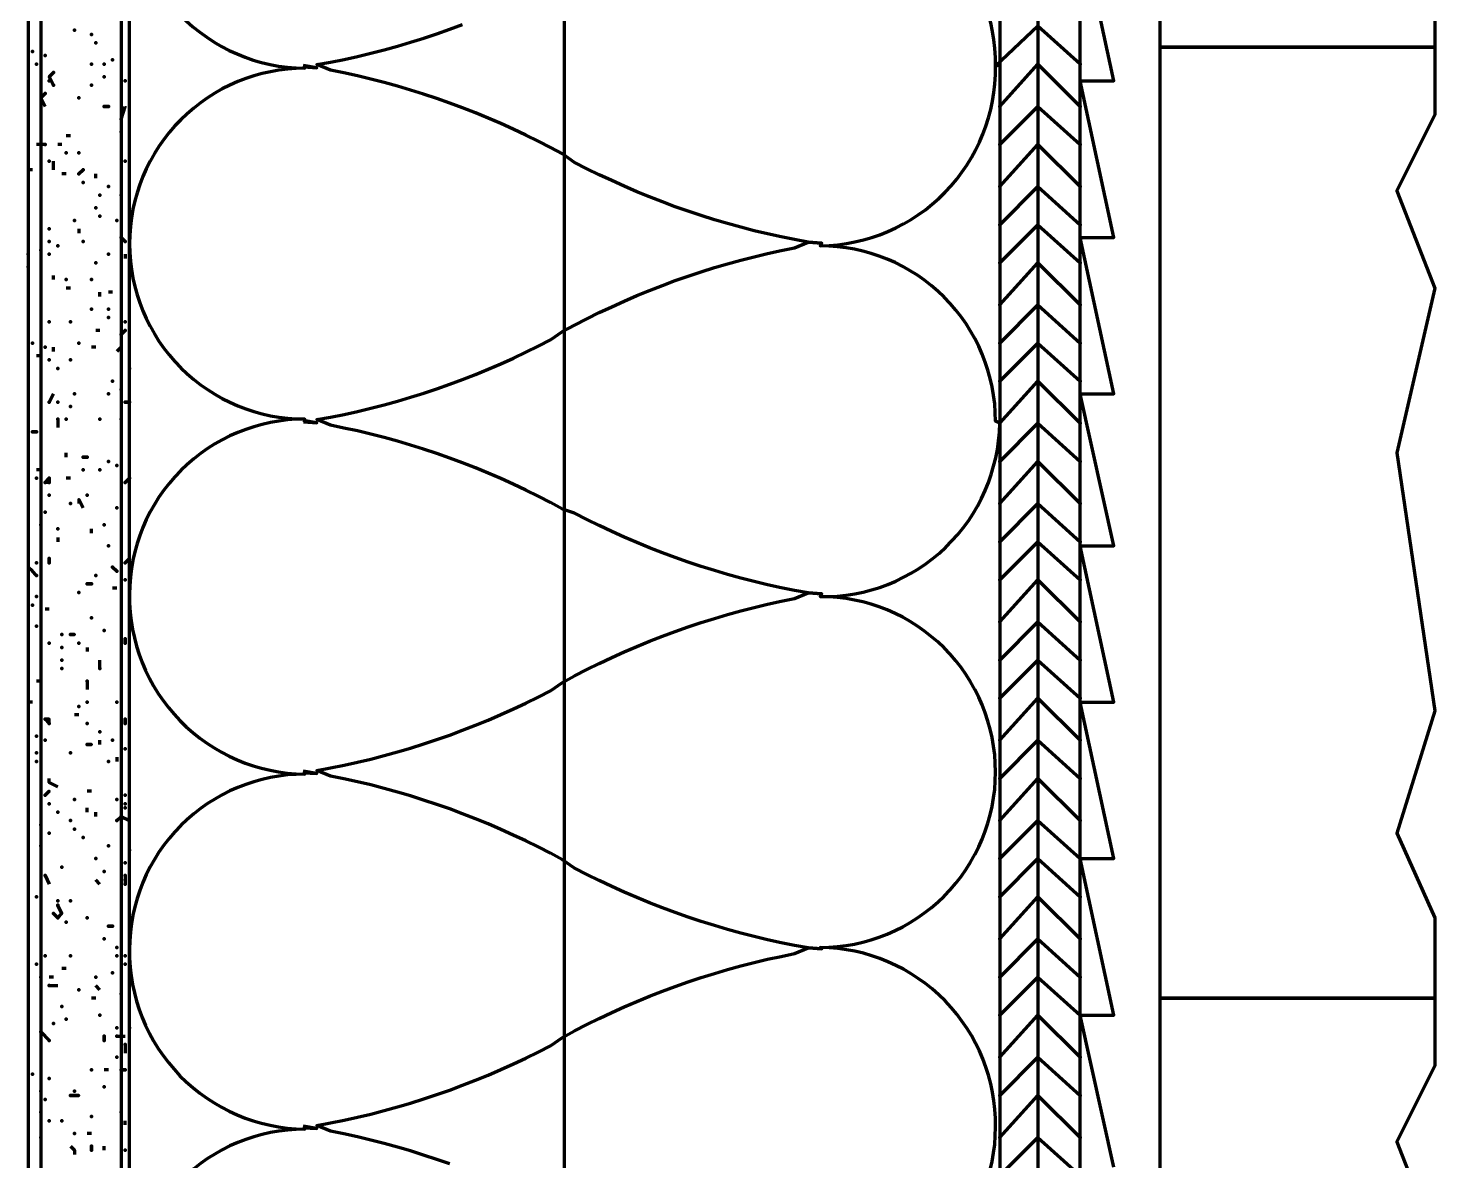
# Model space of a CAD drawing. Extents: x 3 to 185, y 0 to 385.
# Drawn here: x 84.75 to 93.63, y 70.49 to 77.64 of the extents above; entities that cross this region are included whole.
import ezdxf

# ---------------------------------------------------------------- set-up
doc = ezdxf.new("R2010")
doc.units = 0
doc.header["$MEASUREMENT"] = 0
for name, color, linetype, lineweight in [('Dt-Iden', 3, 'Continuous', 20), ('Dt-Line 1', 9, 'Continuous', 0), ('Dt-Line 3', 7, 'Continuous', 15)]:
    doc.layers.add(name, color=color, linetype=linetype, lineweight=lineweight)

msp = doc.modelspace()

# ---------------------------------------------------------------- linework, layer by layer
at = {"layer": 'Dt-Iden', "linetype": 'Continuous', "lineweight": 211}
msp.add_line((88.135, 61.94667), (88.135, 81.94667), dxfattribs=at)
at = {"layer": 'Dt-Line 1', "linetype": 'Continuous', "lineweight": 158}
for p, q in [((84.96167, 76.90667), (84.935, 76.90667)), ((85.015, 76.96), (84.98833, 76.96)), ((84.775, 76.74667), (84.74833, 76.74667)), ((84.98833, 76.72), (84.96167, 76.72)), ((85.175, 76.69333), (85.175, 76.72)), ((85.06833, 76.37333), (85.06833, 76.34667)), ((85.36167, 76.21333), (85.36167, 76.18667)), ((84.90833, 76.05333), (84.90833, 76.08)), ((85.015, 76), (84.98833, 76)), ((85.20167, 75.94667), (85.20167, 75.97334)), ((85.28167, 75.97334), (85.255, 75.97334)), ((85.20167, 75.73333), (85.175, 75.73333)), ((84.82833, 75.57333), (84.80167, 75.57333)), ((84.90833, 75.6), (84.90833, 75.62667)), ((85.175, 75.62667), (85.14833, 75.62667)), ((85.335, 75.62667), (85.30833, 75.6)), ((84.98833, 74.93333), (84.98833, 74.96)), ((84.82833, 74.85333), (84.80167, 74.85333)), ((85.015, 74.8), (84.98833, 74.8)), ((84.935, 74.42667), (84.935, 74.4)), ((85.14833, 74.45334), (85.14833, 74.48)), ((85.30833, 74.10667), (85.28167, 74.10667)), ((84.88167, 73.97334), (84.855, 73.97334)), ((85.12167, 73.73333), (85.12167, 73.70667)), ((84.82833, 73.52), (84.80167, 73.52)), ((84.775, 73.38667), (84.74833, 73.38667)), ((85.06833, 73.30667), (85.04167, 73.30667)), ((85.20167, 73.12), (85.20167, 73.14667)), ((85.30833, 73.04), (85.30833, 73.01333)), ((85.14833, 72.82667), (85.12167, 72.82667)), ((85.12167, 72.69333), (85.12167, 72.72)), ((85.175, 72.66667), (85.175, 72.69333)), ((85.20167, 72.24), (85.175, 72.26667)), ((85.38833, 71.89333), (85.38833, 71.86667)), ((84.98833, 71.70667), (84.96167, 71.70667)), ((84.90833, 71.65333), (84.88167, 71.65333)), ((85.20167, 71.57333), (85.175, 71.6)), ((85.175, 71.52), (85.14833, 71.52)), ((85.255, 71.06667), (85.22833, 71.06667)), ((85.36167, 70.72), (85.36167, 70.74667)), ((85.14833, 70.66667), (85.12167, 70.66667)), ((85.22833, 70.56), (85.22833, 70.58667))]:
    msp.add_line(p, q, dxfattribs=at)
for points in [[(91.38833, 84.90667), (91.12167, 85.14667), (91.12167, 59.14667), (91.12167, 59.14667)], [(85.04167, 77.62667), (85.04167, 77.62667), (85.04167, 77.6267)], [(87.40931, 70.47366), (87.32745, 70.50239), (87.2451, 70.52971), (87.16229, 70.55562), (87.07904, 70.5801), (86.99535, 70.60316), (86.91126, 70.62478), (86.82678, 70.64496), (86.74193, 70.66369), (86.65672, 70.68098), (86.57164, 70.71662), (86.65719, 70.73245), (86.7424, 70.74974), (86.82725, 70.76848), (86.91173, 70.78867), (86.99582, 70.81029), (87.0795, 70.83336), (87.16276, 70.85785), (87.24556, 70.88376), (87.32791, 70.91109), (87.40977, 70.93983), (87.49114, 70.96998), (87.57198, 71.00152), (87.65229, 71.03445), (87.73205, 71.06876), (87.81123, 71.10446), (87.88982, 71.14152), (87.96781, 71.17996), (88.04516, 71.21975), (88.12146, 71.27243), (88.19817, 71.31358), (88.27553, 71.35337), (88.35351, 71.39181), (88.4321, 71.42887), (88.51128, 71.46457), (88.59104, 71.49888), (88.67135, 71.53181), (88.7522, 71.56335), (88.83356, 71.5935), (88.91542, 71.62224), (88.99777, 71.64957), (89.08058, 71.67548), (89.16383, 71.69997), (89.24751, 71.72304), (89.3316, 71.74467), (89.41608, 71.76486), (89.50094, 71.7836), (89.58614, 71.80089), (89.67169, 71.83662), (89.75755, 71.83108), (89.67169, 71.83662), (89.58614, 71.85245), (89.50094, 71.86974), (89.41608, 71.88848), (89.3316, 71.90867), (89.24751, 71.9303), (89.16383, 71.95336), (89.08058, 71.97786), (88.99777, 72.00377), (88.91542, 72.0311), (88.83356, 72.05984), (88.7522, 72.08998), (88.67135, 72.12152), (88.59104, 72.15445), (88.51128, 72.18877), (88.4321, 72.22446), (88.35351, 72.26153), (88.27553, 72.29996), (88.19817, 72.33976), (88.12146, 72.39267), (88.04474, 72.43381), (87.96738, 72.47359), (87.88939, 72.51202), (87.81079, 72.54908), (87.7316, 72.58476), (87.65184, 72.61907), (87.57153, 72.652), (87.49068, 72.68353), (87.40931, 72.71366), (87.32745, 72.74239), (87.2451, 72.76972), (87.16229, 72.79562), (87.07904, 72.8201), (86.99535, 72.84316), (86.91126, 72.86478), (86.82678, 72.88496), (86.74193, 72.90369), (86.65672, 72.92097), (86.57164, 72.95663), (86.65719, 72.97245), (86.7424, 72.98974), (86.82725, 73.00848), (86.91173, 73.02867), (86.99582, 73.0503), (87.0795, 73.07336), (87.16276, 73.09785), (87.24556, 73.12377), (87.32791, 73.15109), (87.40977, 73.17983), (87.49114, 73.20998), (87.57198, 73.24152), (87.65229, 73.27445), (87.73205, 73.30876), (87.81123, 73.34446), (87.88982, 73.38152), (87.96781, 73.41996), (88.04516, 73.45975), (88.12146, 73.51243), (88.19817, 73.55358), (88.27553, 73.59337), (88.35351, 73.63181), (88.4321, 73.66887), (88.51128, 73.70457), (88.59104, 73.73888), (88.67135, 73.77181), (88.7522, 73.80335), (88.83356, 73.8335), (88.91542, 73.86224), (88.99777, 73.88957), (89.08058, 73.91548), (89.16383, 73.93997), (89.24751, 73.96304), (89.3316, 73.98466), (89.41608, 74.00485), (89.50094, 74.02359), (89.58614, 74.04088), (89.67169, 74.07662), (89.75755, 74.07107), (89.67169, 74.07662), (89.58614, 74.09245), (89.50094, 74.10974), (89.41608, 74.12848), (89.3316, 74.14867), (89.24751, 74.17029), (89.16383, 74.19336), (89.08058, 74.21785), (88.99777, 74.24376), (88.91542, 74.27109), (88.83356, 74.29983), (88.7522, 74.32998), (88.67135, 74.36152), (88.59104, 74.39445), (88.51128, 74.42876), (88.4321, 74.46446), (88.35351, 74.50152), (88.27553, 74.53996), (88.19817, 74.57975), (88.12146, 74.60601), (88.04474, 74.64715), (87.96738, 74.68693), (87.88939, 74.72535), (87.81079, 74.76241), (87.7316, 74.7981), (87.65184, 74.83241), (87.57153, 74.86533), (87.49068, 74.89686), (87.40931, 74.92699), (87.32745, 74.95573), (87.2451, 74.98305), (87.16229, 75.00895), (87.07904, 75.03344), (86.99535, 75.05649), (86.91126, 75.07811), (86.82678, 75.09829), (86.74193, 75.11702), (86.65672, 75.1343), (86.57164, 75.16995), (86.65719, 75.18578), (86.7424, 75.20307), (86.82725, 75.22181), (86.91173, 75.242), (86.99582, 75.26363), (87.0795, 75.2867), (87.16276, 75.31119), (87.24556, 75.3371), (87.32791, 75.36443), (87.40977, 75.39317), (87.49114, 75.42332), (87.57198, 75.45486), (87.65229, 75.48779), (87.73205, 75.5221), (87.81123, 75.5578), (87.88982, 75.59486), (87.96781, 75.6333), (88.04516, 75.67309), (88.12146, 75.72577), (88.19817, 75.76692), (88.27553, 75.80671), (88.35351, 75.84515), (88.4321, 75.88221), (88.51128, 75.91791), (88.59104, 75.95222), (88.67135, 75.98515), (88.7522, 76.01669), (88.83356, 76.04684), (88.91542, 76.07558), (88.99777, 76.1029), (89.08058, 76.12882), (89.16383, 76.15331), (89.24751, 76.17637), (89.3316, 76.198), (89.41608, 76.21819), (89.50094, 76.23693), (89.58614, 76.25422), (89.67169, 76.28996), (89.75755, 76.28441), (89.67169, 76.28996), (89.58614, 76.30579), (89.50094, 76.32307), (89.41608, 76.34181), (89.3316, 76.362), (89.24751, 76.38363), (89.16383, 76.40669), (89.08058, 76.43118), (88.99777, 76.4571), (88.91542, 76.48443), (88.83356, 76.51317), (88.7522, 76.54331), (88.67135, 76.57485), (88.59104, 76.60778), (88.51128, 76.6421), (88.4321, 76.67779), (88.35351, 76.71486), (88.27553, 76.75329), (88.19817, 76.79308), (88.12146, 76.846), (88.04474, 76.88714), (87.96738, 76.92692), (87.88939, 76.96535), (87.81079, 77.00241), (87.7316, 77.0381), (87.65184, 77.0724), (87.57153, 77.10533), (87.49068, 77.13686), (87.40931, 77.167), (87.32745, 77.19573), (87.2451, 77.22305), (87.16229, 77.24896), (87.07904, 77.27344), (86.99535, 77.2965), (86.91126, 77.31812), (86.82678, 77.3383), (86.74193, 77.35703), (86.65672, 77.37431), (86.57164, 77.40995), (86.65719, 77.42578), (86.7424, 77.44307), (86.82725, 77.46181), (86.91173, 77.482), (86.99582, 77.50363), (87.0795, 77.52669), (87.16276, 77.55118), (87.24556, 77.5771), (87.32791, 77.60443), (87.40977, 77.63317), (87.49114, 77.66331)], [(85.14833, 77.6), (85.14833, 77.6), (85.14833, 77.60002)], [(85.175, 77.54667), (85.175, 77.54667), (85.175, 77.54669)], [(84.775, 77.49333), (84.775, 77.49333), (84.775, 77.49336)], [(84.855, 77.46667), (84.855, 77.46667), (84.855, 77.4667)], [(85.28167, 77.44), (85.28167, 77.44), (85.28167, 77.44002)], [(84.80167, 77.41333), (84.80167, 77.41333), (84.80167, 77.41336)], [(84.90833, 77.36), (84.88167, 77.33333), (84.90833, 77.28)], [(85.14833, 77.41333), (85.14833, 77.41333), (85.14833, 77.41336)], [(85.22833, 77.41333), (85.22833, 77.41333), (85.22833, 77.41336)], [(86.48578, 77.39559), (86.57118, 77.39013), (86.48531, 77.40448)], [(90.88167, 77.14667), (91.12167, 77.41333), (91.38833, 77.14667), (91.38833, 77.14667)], [(85.14833, 77.28), (85.14833, 77.28), (85.14833, 77.28003)], [(85.22833, 77.33333), (85.22833, 77.33333), (85.22833, 77.33336)], [(85.36167, 77.30667), (85.36167, 77.30667), (85.36167, 77.3067)], [(84.855, 77.14667), (84.82833, 77.2), (84.855, 77.22667)], [(85.06833, 77.2), (85.06833, 77.2), (85.06833, 77.20002)], [(85.335, 77.06667), (85.36167, 77.14667), (85.36167, 77.14667)], [(90.88167, 76.90667), (91.12167, 77.14667), (91.38833, 76.90667), (91.38833, 76.90667)], [(84.855, 76.90667), (84.80167, 76.90667)], [(85.335, 76.98667), (85.335, 76.98667), (85.335, 76.98669)], [(90.88167, 76.64), (91.12167, 76.90667), (91.38833, 76.64), (91.38833, 76.64)], [(84.98833, 76.85333), (84.98833, 76.85333), (84.98833, 76.85336)], [(85.06833, 76.85333), (85.06833, 76.85333), (85.06833, 76.85336)], [(84.90833, 76.74667), (84.90833, 76.8), (84.90833, 76.8)], [(85.36167, 76.8), (85.36167, 76.8), (85.36167, 76.80003)], [(85.095, 76.66667), (85.095, 76.66667), (85.095, 76.66669)], [(85.255, 76.64), (85.255, 76.64), (85.255, 76.64003)], [(90.88167, 76.4), (91.12167, 76.64), (91.38833, 76.4), (91.38833, 76.4)], [(85.20167, 76.58667), (85.20167, 76.58667), (85.20167, 76.58669)], [(85.335, 76.58667), (85.335, 76.58667), (85.335, 76.58669)], [(85.175, 76.50667), (85.175, 76.50667), (85.175, 76.50669)], [(84.88167, 76.37333), (84.88167, 76.37333), (84.88167, 76.37336)], [(85.04167, 76.42667), (85.04167, 76.42667), (85.04167, 76.42669)], [(85.20167, 76.45334), (85.20167, 76.45334), (85.20167, 76.45336)], [(85.30833, 76.42667), (85.30833, 76.42667), (85.30833, 76.42669)], [(90.88167, 76.16), (91.12167, 76.4), (91.38833, 76.16), (91.38833, 76.16)], [(85.095, 76.29334), (85.095, 76.29334), (85.095, 76.29336)], [(84.74833, 76.21333), (84.74833, 76.21333), (84.74833, 76.21336)], [(84.82833, 76.24), (84.82833, 76.24), (84.82833, 76.24002)], [(84.88167, 76.21333), (84.88167, 76.21333), (84.88167, 76.21336)], [(84.935, 76.26667), (84.935, 76.26667), (84.935, 76.26669)], [(85.255, 76.21333), (85.255, 76.21333), (85.255, 76.21336)], [(84.74833, 76.13334), (84.74833, 76.13334), (84.74833, 76.13336)], [(85.175, 76.16), (85.175, 76.16), (85.175, 76.16002)], [(90.88167, 75.89333), (91.12167, 76.16), (91.38833, 75.89333), (91.38833, 75.89333)], [(85.14833, 76.05333), (85.14833, 76.05333), (85.14833, 76.05336)], [(85.14833, 75.86667), (85.14833, 75.86667), (85.14833, 75.86669)], [(90.88167, 75.65333), (91.12167, 75.89333), (91.38833, 75.65333), (91.38833, 75.65333)], [(85.015, 75.78667), (85.015, 75.78667), (85.015, 75.7867)], [(85.255, 75.81334), (85.255, 75.81334), (85.255, 75.81336)], [(85.36167, 75.78667), (85.36167, 75.78667), (85.36167, 75.7867)], [(84.775, 75.65333), (84.775, 75.65333), (84.775, 75.65336)], [(84.855, 75.62667), (84.855, 75.62667), (84.855, 75.6267)], [(85.06833, 75.65333), (85.06833, 75.65333), (85.06833, 75.65336)], [(90.88167, 75.41333), (91.12167, 75.65333), (91.38833, 75.41333), (91.38833, 75.41333)], [(84.88167, 75.54667), (84.88167, 75.54667), (84.88167, 75.54669)], [(84.935, 75.49333), (84.935, 75.49333), (84.935, 75.49336)], [(85.015, 75.54667), (85.015, 75.54667), (85.015, 75.54669)], [(85.38833, 75.49333), (85.38833, 75.49333), (85.38833, 75.49336)], [(85.28167, 75.41333), (85.28167, 75.41333), (85.28167, 75.41336)], [(84.88167, 75.28), (84.90833, 75.33333)], [(85.04167, 75.33333), (85.04167, 75.33333), (85.04167, 75.33336)], [(85.335, 75.36), (85.335, 75.36), (85.335, 75.36002)], [(84.935, 75.28), (84.935, 75.28), (84.935, 75.28003)], [(85.015, 75.25333), (85.015, 75.25333), (85.015, 75.25336)], [(84.935, 75.17333), (84.935, 75.12)], [(84.98833, 75.17333), (84.98833, 75.17333), (84.98833, 75.17336)], [(85.20167, 75.17333), (85.20167, 75.17333), (85.20167, 75.17336)], [(85.335, 75.17333), (85.335, 75.17333), (85.335, 75.17336)], [(86.48578, 75.15559), (86.57118, 75.15012), (86.48531, 75.16448)], [(90.88167, 74.90667), (91.12167, 75.14667), (91.38833, 74.90667), (91.38833, 74.90667)], [(85.255, 74.90667), (85.255, 74.90667), (85.255, 74.90669)], [(85.30833, 74.88), (85.30833, 74.88), (85.30833, 74.88002)], [(90.88167, 74.64), (91.12167, 74.90667), (91.38833, 74.64), (91.38833, 74.64)], [(84.80167, 74.8), (84.80167, 74.8), (84.80167, 74.80003)], [(85.095, 74.85333), (85.095, 74.85333), (85.095, 74.85336)], [(85.20167, 74.85333), (85.20167, 74.85333), (85.20167, 74.85336)], [(84.88167, 74.69333), (84.88167, 74.69333), (84.88167, 74.69336)], [(85.12167, 74.69333), (85.12167, 74.69333), (85.12167, 74.69336)], [(85.015, 74.64), (85.015, 74.64), (85.015, 74.64003)], [(85.095, 74.61334), (85.06833, 74.66667), (85.06833, 74.64)], [(85.30833, 74.61334), (85.30833, 74.61334), (85.30833, 74.61336)], [(90.88167, 74.4), (91.12167, 74.64), (91.38833, 74.4), (91.38833, 74.4)], [(84.82833, 74.50667), (84.82833, 74.50667), (84.82833, 74.50669)], [(84.855, 74.58667), (84.855, 74.58667), (84.855, 74.58669)], [(85.22833, 74.50667), (85.22833, 74.50667), (85.22833, 74.50669)], [(84.935, 74.48), (84.935, 74.48), (84.935, 74.48003)], [(85.255, 74.37333), (85.255, 74.37333), (85.255, 74.37336)], [(90.88167, 74.16), (91.12167, 74.4), (91.38833, 74.16), (91.38833, 74.16)], [(84.80167, 74.18667), (84.775, 74.21333), (84.74833, 74.24)], [(84.80167, 74.26667), (84.80167, 74.26667), (84.80167, 74.26669)], [(85.175, 74.18667), (85.175, 74.18667), (85.175, 74.18669)], [(85.36167, 74.16), (85.36167, 74.16), (85.36167, 74.16002)], [(90.88167, 73.89333), (91.12167, 74.16), (91.38833, 73.89333), (91.38833, 73.89333)], [(85.06833, 74.08), (85.06833, 74.08), (85.06833, 74.08002)], [(84.775, 74), (84.775, 74), (84.775, 74.00002)], [(84.80167, 74.05333), (84.80167, 74.05333), (84.80167, 74.05336)], [(85.14833, 73.92), (85.14833, 73.92), (85.14833, 73.92002)], [(90.88167, 73.65333), (91.12167, 73.89333), (91.38833, 73.65333), (91.38833, 73.65333)], [(84.80167, 73.86667), (84.80167, 73.86667), (84.80167, 73.86669)], [(84.96167, 73.81334), (84.96167, 73.81334), (84.96167, 73.81336)], [(85.22833, 73.84), (85.22833, 73.84), (85.22833, 73.84002)], [(84.96167, 73.73333), (84.96167, 73.73333), (84.96167, 73.73336)], [(85.06833, 73.76), (85.06833, 73.76), (85.06833, 73.76002)], [(84.96167, 73.65333), (84.96167, 73.65333), (84.96167, 73.65336)], [(85.20167, 73.6), (85.20167, 73.65333)], [(90.88167, 73.41333), (91.12167, 73.65333), (91.38833, 73.41333), (91.38833, 73.41333)], [(84.96167, 73.6), (84.96167, 73.6), (84.96167, 73.60002)], [(85.12167, 73.52), (85.12167, 73.46667)], [(85.06833, 73.36), (85.06833, 73.36), (85.06833, 73.36002)], [(85.12167, 73.38667), (85.12167, 73.38667), (85.12167, 73.38669)], [(85.30833, 73.38667), (85.30833, 73.38667), (85.30833, 73.38669)], [(90.88167, 73.14667), (91.12167, 73.41333), (91.38833, 73.14667), (91.38833, 73.14667)], [(84.80167, 73.17333), (84.80167, 73.17333), (84.80167, 73.17336)], [(85.12167, 73.25333), (85.12167, 73.25333), (85.12167, 73.25336)], [(85.20167, 73.2), (85.20167, 73.2), (85.20167, 73.20002)], [(84.855, 73.14667), (84.855, 73.14667), (84.855, 73.1467)], [(85.28167, 73.14667), (85.28167, 73.14667), (85.28167, 73.1467)], [(85.36167, 73.09333), (85.36167, 73.09333), (85.36167, 73.09336)], [(90.88167, 72.90667), (91.12167, 73.14667), (91.38833, 72.90667), (91.38833, 72.90667)], [(84.80167, 73.06667), (84.80167, 73.06667), (84.80167, 73.06669)], [(84.80167, 73.01333), (84.80167, 73.01333), (84.80167, 73.01336)], [(85.015, 73.06667), (85.015, 73.06667), (85.015, 73.06669)], [(85.255, 73.01333), (85.255, 73.01333), (85.255, 73.01336)], [(84.935, 72.85333), (84.88167, 72.88), (84.88167, 72.90667)], [(86.48578, 72.94226), (86.57118, 72.93679), (86.48531, 72.95114)], [(90.88167, 72.64), (91.12167, 72.90667), (91.38833, 72.64), (91.38833, 72.64)], [(84.88167, 72.74667), (84.88167, 72.74667), (84.88167, 72.74669)], [(85.04167, 72.77333), (85.04167, 72.77333), (85.04167, 72.77336)], [(85.30833, 72.77333), (85.30833, 72.77333), (85.30833, 72.77336)], [(85.36167, 72.8), (85.36167, 72.8), (85.36167, 72.80003)], [(84.935, 72.69333), (84.935, 72.69333), (84.935, 72.69336)], [(85.015, 72.64), (85.015, 72.64), (85.015, 72.64003)], [(85.30833, 72.64), (85.335, 72.66667), (85.38833, 72.64)], [(90.88167, 72.4), (91.12167, 72.64), (91.38833, 72.4), (91.38833, 72.4)], [(84.82833, 72.61334), (84.82833, 72.61334), (84.82833, 72.61336)], [(84.88167, 72.56), (84.88167, 72.56), (84.88167, 72.56002)], [(85.04167, 72.58667), (85.04167, 72.58667), (85.04167, 72.58669)], [(84.82833, 72.48), (84.82833, 72.48), (84.82833, 72.48003)], [(85.095, 72.53333), (85.095, 72.53333), (85.095, 72.53336)], [(85.255, 72.48), (85.255, 72.48), (85.255, 72.48003)], [(85.175, 72.4), (85.175, 72.4), (85.175, 72.40002)], [(85.36167, 72.37333), (85.36167, 72.37333), (85.36167, 72.37336)], [(85.38833, 72.45334), (85.38833, 72.45334), (85.38833, 72.45336)], [(90.88167, 72.16), (91.12167, 72.4), (91.38833, 72.16), (91.38833, 72.16)], [(84.855, 72.29334), (84.88167, 72.24)], [(84.96167, 72.34667), (84.96167, 72.34667), (84.96167, 72.34669)], [(85.22833, 72.32), (85.22833, 72.32), (85.22833, 72.32002)], [(85.36167, 72.29334), (85.36167, 72.24002)], [(84.80167, 72.16), (84.80167, 72.16), (84.80167, 72.16002)], [(84.90833, 72.05333), (84.935, 72.02667), (84.96167, 72.05333), (84.935, 72.10669), (84.935, 72.10667)], [(85.015, 72.13334), (85.015, 72.13334), (85.015, 72.13336)], [(90.88167, 71.89333), (91.12167, 72.16), (91.38833, 71.89333), (91.38833, 71.89333)], [(85.12167, 72.02667), (85.12167, 72.02667), (85.12167, 72.02669)], [(84.98833, 72), (84.98833, 72), (84.98833, 72.00002)], [(85.22833, 71.89333), (85.22833, 71.89333), (85.22833, 71.89336)], [(85.30833, 71.84), (85.30833, 71.84), (85.30833, 71.84002)], [(90.88167, 71.65333), (91.12167, 71.89333), (91.38833, 71.65333), (91.38833, 71.65333)], [(85.015, 71.78667), (85.015, 71.78667), (85.015, 71.7867)], [(85.30833, 71.78667), (85.30833, 71.78667), (85.30833, 71.7867)], [(85.36167, 71.78667), (85.36167, 71.78667), (85.36167, 71.7867)], [(84.80167, 71.73333), (84.80167, 71.73333), (84.80167, 71.73336)], [(85.28167, 71.68), (85.28167, 71.68), (85.28167, 71.68002)], [(85.36167, 71.73333), (85.36167, 71.73333), (85.36167, 71.73336)], [(84.82833, 71.65333), (84.82833, 71.65333), (84.82833, 71.65336)], [(84.88167, 71.6), (84.935, 71.6)], [(85.06833, 71.57333), (85.06833, 71.57333), (85.06833, 71.57336)], [(85.175, 71.65333), (85.175, 71.65333), (85.175, 71.65336)], [(90.88167, 71.41333), (91.12167, 71.65333), (91.38833, 71.41333), (91.38833, 71.41333)], [(85.335, 71.54667), (85.335, 71.54667), (85.335, 71.54669)], [(84.96167, 71.46667), (84.96167, 71.46667), (84.96167, 71.4667)], [(85.20167, 71.41333), (85.20167, 71.41333), (85.20167, 71.41336)], [(90.88167, 71.14667), (91.12167, 71.41333), (91.38833, 71.14667), (91.38833, 71.14667)], [(84.82833, 71.30667), (84.88167, 71.25336), (84.88167, 71.25336)], [(84.90833, 71.36), (84.90833, 71.36), (84.90833, 71.36002)], [(84.98833, 71.38667), (84.98833, 71.38667), (84.98833, 71.38669)], [(85.30833, 71.33333), (85.30833, 71.33333), (85.30833, 71.33336)], [(85.38833, 71.33333), (85.38833, 71.33333), (85.38833, 71.33336)], [(85.30833, 71.28), (85.36167, 71.28)], [(85.36167, 71.22667), (85.36167, 71.17333)], [(85.30833, 71.14667), (85.30833, 71.14667), (85.30833, 71.1467)], [(90.88167, 70.90667), (91.12167, 71.14667), (91.38833, 70.90667), (91.38833, 70.90667)], [(84.775, 71.04), (84.775, 71.04), (84.775, 71.04002)], [(85.14833, 71.06667), (85.14833, 71.06667), (85.14833, 71.06669)], [(84.88167, 71.01333), (84.88167, 71.01333), (84.88167, 71.01336)], [(85.22833, 70.96), (85.22833, 70.96), (85.22833, 70.96003)], [(84.82833, 70.93333), (84.82833, 70.93333), (84.82833, 70.93336)], [(84.855, 70.88), (84.855, 70.88), (84.855, 70.88002)], [(85.015, 70.90669), (85.015, 70.90669), (85.015, 70.90669), (85.06833, 70.90667), (85.015, 70.90667), (85.015, 70.90667)], [(90.88167, 70.64), (91.12167, 70.90667), (91.38833, 70.64), (91.38833, 70.64)], [(84.82833, 70.8), (84.82833, 70.8), (84.82833, 70.80003)], [(85.335, 70.8), (85.335, 70.8), (85.335, 70.80003)], [(84.88167, 70.74667), (84.88167, 70.74667), (84.88167, 70.74669)], [(84.96167, 70.74667), (84.96167, 70.74667), (84.96167, 70.74669)], [(85.14833, 70.77333), (85.14833, 70.77333), (85.14833, 70.77336)], [(86.48578, 70.70226), (86.57118, 70.6968), (86.48531, 70.71115)], [(84.82833, 70.64), (84.82833, 70.64), (84.82833, 70.64003)], [(85.04167, 70.66667), (85.04167, 70.66667), (85.04167, 70.66669)], [(90.88167, 70.4), (91.12167, 70.64), (91.38833, 70.4), (91.38833, 70.4)], [(85.015, 70.58667), (85.04167, 70.56), (85.04167, 70.53333)], [(85.36167, 70.56), (85.36167, 70.56), (85.36167, 70.56002)]]:
    msp.add_lwpolyline(points, dxfattribs=at)
for points in [[(91.38833, 77.41333), (91.12167, 77.65333), (90.855, 77.4, 0.4142155), (89.74833, 78.53333, 0.4142164), (90.88167, 79.65333), (91.12167, 79.89333), (91.38833, 79.65333), (91.38833, 79.65333)], [(85.38833, 78.52, 0.4142155), (86.495, 77.38667, 0.4142145), (85.38833, 76.28, 0.4142142), (86.495, 75.17333, 0.4142155), (85.38833, 74.06667, 0.4142167), (86.495, 72.93333, 0.4142177), (85.38833, 71.82667, 0.4142155), (86.495, 70.69333, 0.4142155), (85.38833, 69.58667, 0.4142145)], [(90.88167, 75.14667), (90.855, 75.16, 0.4142177), (89.74833, 76.26667, 0.4142167), (90.855, 77.4), (90.88167, 77.41333)], [(89.74833, 69.6, 0.4142155), (90.855, 70.70667, 0.4142142), (89.74833, 71.84, 0.4142142), (90.855, 72.94667, 0.4142145), (89.74833, 74.05333, 0.4142155), (90.88167, 75.14667), (91.12167, 75.41333), (91.38833, 75.14667), (91.38833, 75.14667)]]:
    msp.add_lwpolyline(points, format="xyb", dxfattribs=at)
for points in [[(85.255, 77.14667), (85.255, 77.1467), (85.22833, 77.14667)], [(85.06833, 76.72), (85.06833, 76.72002), (85.095, 76.74667), (85.095, 76.74667)], [(84.88167, 76.29334), (84.88167, 76.29336), (84.88167, 76.29334)], [(85.335, 76.32), (85.335, 76.32002), (85.36167, 76.29334), (85.36167, 76.29334)], [(84.98833, 76.05333), (84.98833, 76.05336), (84.98833, 76.05333)], [(85.255, 75.86667), (85.255, 75.86669), (85.255, 75.86667)], [(84.88167, 75.78667), (84.88167, 75.7867), (84.88167, 75.78667)], [(85.36167, 75.73333), (85.36167, 75.73336), (85.335, 75.70667), (85.335, 75.70667)], [(85.38833, 75.28), (85.38833, 75.28003), (85.36167, 75.28)], [(84.775, 75.09333), (84.775, 75.09336), (84.80167, 75.09333)], [(85.12167, 74.93333), (85.12167, 74.93336), (85.095, 74.93333)], [(84.855, 74.77333), (84.88167, 74.8), (84.88167, 74.77333)], [(85.38833, 74.8), (85.38833, 74.80003), (85.36167, 74.77333), (85.36167, 74.77333)], [(84.88167, 74.29334), (84.88167, 74.29334), (84.88167, 74.26667)], [(85.30833, 74.21333), (85.28167, 74.24), (85.28167, 74.24)], [(85.36167, 74.26667), (85.36167, 74.26669), (85.38833, 74.29334)], [(85.14833, 74.13334), (85.14833, 74.13336), (85.12167, 74.13334)], [(85.015, 73.81334), (85.015, 73.81336), (85.04167, 73.81334)], [(85.36167, 73.78667), (85.36167, 73.7867), (85.36167, 73.76)], [(84.855, 73.28), (84.855, 73.28003), (84.88167, 73.25333), (84.88167, 73.28)], [(85.36167, 73.28), (85.36167, 73.28003), (85.36167, 73.25333)], [(85.12167, 73.12), (85.12167, 73.12003), (85.14833, 73.12)], [(84.855, 72.8), (84.855, 72.80003), (84.88167, 72.82667)], [(85.255, 71.97334), (85.255, 71.97336), (85.28167, 71.97334)], [(85.22833, 71.28), (85.22833, 71.28003), (85.22833, 71.25333)], [(85.36167, 71.06667), (85.36167, 71.06669), (85.335, 71.06667)], [(85.14833, 70.58667), (85.14833, 70.58669), (85.14833, 70.56)]]:
    msp.add_lwpolyline(points, close=True, dxfattribs=at)
for p in [(85.04167, 77.62667), (85.14833, 77.6), (85.175, 77.54667), (84.775, 77.49333), (84.855, 77.46667), (85.28167, 77.44), (84.80167, 77.41333), (84.90833, 77.36), (85.14833, 77.41333), (85.22833, 77.41333), (90.88167, 77.41333), (91.38833, 77.41333), (84.88167, 77.30667), (84.90833, 77.28), (85.14833, 77.28), (85.22833, 77.33333), (85.36167, 77.30667), (84.855, 77.22667), (85.06833, 77.2), (85.22833, 77.14667), (85.255, 77.14667), (90.88167, 77.14667), (91.38833, 77.14667), (85.335, 77.06667), (84.855, 76.90667), (85.335, 76.98667), (90.88167, 76.90667), (91.38833, 76.90667), (84.98833, 76.85333), (85.06833, 76.85333), (84.88167, 76.8), (85.095, 76.74667), (85.36167, 76.8), (85.06833, 76.72), (85.095, 76.66667), (85.255, 76.64), (90.88167, 76.64), (91.38833, 76.64), (85.20167, 76.58667), (85.335, 76.58667), (85.175, 76.50667), (84.88167, 76.37333), (85.04167, 76.42667), (85.20167, 76.45334), (85.30833, 76.42667), (90.88167, 76.4), (91.38833, 76.4), (84.88167, 76.29334), (84.88167, 76.29334), (85.095, 76.29334), (85.335, 76.32), (85.36167, 76.29334), (84.74833, 76.21333), (84.82833, 76.24), (84.88167, 76.21333), (84.935, 76.26667), (85.255, 76.21333), (84.74833, 76.13334), (85.175, 76.16), (90.88167, 76.16), (91.38833, 76.16), (84.98833, 76.05333), (85.14833, 76.05333), (85.14833, 75.86667), (85.255, 75.86667), (90.88167, 75.89333), (91.38833, 75.89333), (84.88167, 75.78667), (84.88167, 75.78667), (85.015, 75.78667), (85.255, 75.81334), (85.36167, 75.78667), (85.335, 75.70667), (85.36167, 75.73333), (84.775, 75.65333), (84.855, 75.62667), (85.06833, 75.65333), (90.88167, 75.65333), (91.38833, 75.65333), (84.88167, 75.54667), (84.935, 75.49333), (85.015, 75.54667), (85.38833, 75.49333), (85.28167, 75.41333), (90.88167, 75.41333), (91.38833, 75.41333), (85.04167, 75.33333), (85.255, 75.33333), (85.335, 75.36), (84.88167, 75.28), (84.88167, 75.28), (84.935, 75.28), (85.015, 75.25333), (85.36167, 75.28), (85.38833, 75.28), (84.935, 75.17333), (84.98833, 75.17333), (85.20167, 75.17333), (85.335, 75.17333), (90.88167, 75.14667), (91.38833, 75.14667), (84.775, 75.09333), (84.80167, 75.09333), (85.095, 74.93333), (85.12167, 74.93333), (85.255, 74.90667), (85.30833, 74.88), (90.88167, 74.90667), (91.38833, 74.90667), (84.80167, 74.8), (84.855, 74.77333), (84.88167, 74.8), (84.88167, 74.77333), (85.095, 74.85333), (85.20167, 74.85333), (85.36167, 74.77333), (85.38833, 74.8), (84.88167, 74.69333), (85.12167, 74.69333), (85.015, 74.64), (85.30833, 74.61334), (90.88167, 74.64), (91.38833, 74.64), (84.82833, 74.50667), (84.855, 74.58667), (85.22833, 74.50667), (84.935, 74.48), (85.255, 74.37333), (90.88167, 74.4), (91.38833, 74.4), (84.80167, 74.26667), (84.88167, 74.29334), (84.88167, 74.29334), (84.88167, 74.26667), (85.28167, 74.24), (85.28167, 74.24), (85.36167, 74.26667), (84.80167, 74.18667), (85.175, 74.18667), (85.30833, 74.21333), (85.36167, 74.16), (90.88167, 74.16), (91.38833, 74.16), (85.06833, 74.08), (85.12167, 74.13334), (85.14833, 74.13334), (84.775, 74), (84.80167, 74.05333), (85.14833, 73.92), (90.88167, 73.89333), (91.38833, 73.89333), (84.80167, 73.86667), (84.96167, 73.81334), (85.015, 73.81334), (85.22833, 73.84), (84.88167, 73.76), (84.96167, 73.73333), (85.06833, 73.76), (85.36167, 73.78667), (85.36167, 73.76), (84.96167, 73.65333), (90.88167, 73.65333), (91.38833, 73.65333), (84.96167, 73.6), (85.20167, 73.6), (85.12167, 73.52), (85.06833, 73.36), (85.12167, 73.38667), (85.30833, 73.38667), (90.88167, 73.41333), (91.38833, 73.41333), (84.855, 73.28), (85.36167, 73.28), (84.80167, 73.17333), (84.88167, 73.25333), (85.12167, 73.25333), (85.20167, 73.2), (85.36167, 73.25333), (84.855, 73.14667), (85.12167, 73.12), (85.28167, 73.14667), (85.36167, 73.09333), (90.88167, 73.14667), (91.38833, 73.14667), (84.80167, 73.06667), (84.80167, 73.01333), (85.015, 73.06667), (85.255, 73.01333), (90.88167, 72.90667), (91.38833, 72.90667), (84.855, 72.8), (84.88167, 72.74667), (85.04167, 72.77333), (85.30833, 72.77333), (85.36167, 72.8), (85.36167, 72.74667), (84.935, 72.69333), (85.015, 72.64), (85.30833, 72.64), (85.335, 72.66667), (85.36167, 72.72), (90.88167, 72.64), (91.38833, 72.64), (84.82833, 72.61334), (84.88167, 72.56), (85.04167, 72.58667), (84.82833, 72.48), (85.095, 72.53333), (85.255, 72.48), (85.175, 72.4), (85.36167, 72.37333), (85.38833, 72.45334), (90.88167, 72.4), (91.38833, 72.4), (84.855, 72.29334), (84.855, 72.29334), (84.96167, 72.34667), (85.22833, 72.32), (85.36167, 72.29334), (85.36167, 72.26667), (85.36167, 72.24), (84.80167, 72.16), (84.935, 72.13334), (84.935, 72.10667), (85.015, 72.13334), (90.88167, 72.16), (91.38833, 72.16), (84.90833, 72.05333), (84.935, 72.02667), (85.12167, 72.02667), (84.98833, 72), (85.255, 71.97334), (85.28167, 71.97334), (85.22833, 71.89333), (85.30833, 71.84), (90.88167, 71.89333), (91.38833, 71.89333), (84.855, 71.78667), (85.015, 71.78667), (85.30833, 71.78667), (85.36167, 71.78667), (84.80167, 71.73333), (85.28167, 71.68), (85.36167, 71.73333), (84.82833, 71.65333), (84.88167, 71.6), (85.06833, 71.57333), (85.175, 71.65333), (90.88167, 71.65333), (91.38833, 71.65333), (85.335, 71.54667), (84.96167, 71.46667), (85.20167, 71.41333), (90.88167, 71.41333), (91.38833, 71.41333), (84.82833, 71.30667), (84.90833, 71.36), (84.98833, 71.38667), (85.30833, 71.33333), (85.38833, 71.33333), (84.88167, 71.25333), (85.22833, 71.28), (85.22833, 71.25333), (85.30833, 71.28), (85.36167, 71.22667), (85.30833, 71.14667), (90.88167, 71.14667), (91.38833, 71.14667), (85.14833, 71.06667), (85.335, 71.06667), (85.36167, 71.06667), (84.775, 71.04), (84.88167, 71.01333), (85.22833, 70.96), (84.82833, 70.93333), (84.855, 70.88), (85.015, 70.90667), (85.04167, 70.93333), (90.88167, 70.90667), (91.38833, 70.90667), (84.82833, 70.8), (85.335, 70.8), (84.88167, 70.74667), (84.96167, 70.74667), (85.14833, 70.77333), (84.82833, 70.64), (85.04167, 70.66667), (90.88167, 70.64), (91.38833, 70.64), (85.14833, 70.58667), (85.14833, 70.56), (85.36167, 70.56)]:
    msp.add_point(p, dxfattribs=at)
at = {"layer": 'Dt-Line 3', "linetype": 'Continuous', "lineweight": 70}
for p, q in [((84.82833, 85.14667), (84.82833, 59.14667)), ((85.335, 85.14667), (85.335, 59.14667))]:
    msp.add_line(p, q, dxfattribs=at)
at = {"layer": 'Dt-Line 3', "linetype": 'Continuous', "lineweight": 211}
for points in [[(86.58833, 85.78667), (84.74833, 85.78667), (84.74833, 59.14667), (85.38833, 59.14667), (85.38833, 85.14667), (84.74833, 85.14667), (86.58833, 85.14667)], [(91.895, 65.52), (91.895, 71.52), (93.62833, 71.52), (91.895, 71.52), (91.895, 77.52), (93.62833, 77.52), (91.895, 77.52), (91.895, 83.52)], [(93.62833, 78.02667), (93.62833, 77.52), (93.62833, 77.09333), (93.38833, 76.61334), (93.62833, 76), (93.38833, 74.96), (93.62833, 73.33333), (93.38833, 72.56), (93.62833, 72.02667), (93.62833, 71.52), (93.62833, 71.09333), (93.38833, 70.61334), (93.62833, 70)]]:
    msp.add_lwpolyline(points, dxfattribs=at)
msp.add_lwpolyline([(90.88167, 59.14667), (91.38833, 59.14667), (91.38833, 85.14667), (90.88167, 85.14667)], close=True, dxfattribs=at)
at = {"layer": 'Dt-Line 3', "linetype": 'Continuous', "lineweight": 70}
msp.add_lwpolyline([(91.60167, 70.45334), (91.38833, 71.41333), (91.60167, 71.41333), (91.38833, 72.4), (91.60167, 72.4), (91.38833, 73.38667), (91.60167, 73.38667), (91.38833, 74.37333), (91.60167, 74.37333), (91.38833, 75.33333), (91.60167, 75.33333), (91.38833, 76.32), (91.60167, 76.32), (91.38833, 77.30667), (91.60167, 77.30667), (91.38833, 78.29334)], dxfattribs=at)

doc.saveas('drawing.dxf')
